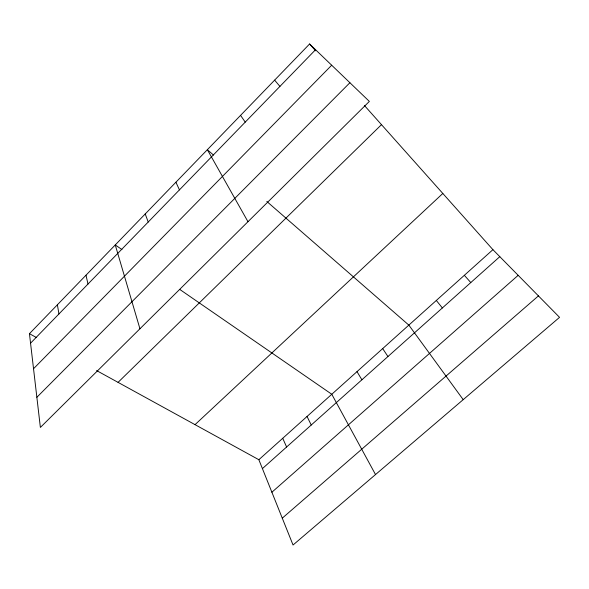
<?xml version="1.0" encoding="UTF-8"?>
<svg xmlns="http://www.w3.org/2000/svg" width="589" height="589" viewBox="0 0 589 589"><rect width="100%" height="100%" fill="white"/><g stroke="black" fill="none" stroke-linecap="round" stroke-linejoin="round"><path stroke-width="0.88" d="M29.45 333.683L309.586 43.991L369.355 101.418L40.376 427.437L29.45 333.683L36.673 337.652M30.554 343.188L315.549 49.719M33.536 368.729L331.688 65.224M36.864 397.281L349.903 82.725M118.065 382.364L381.488 124.654M195.033 424.647L442.825 193.464M258.851 459.714L492.919 249.67L559.55 317.346L293.042 545.009L258.851 459.714L96.589 370.569M262.414 468.608L499.811 256.657M271.89 492.235L518.173 275.313M282.278 518.158L538.434 295.899M121.945 249.559L115.26 244.95L139.939 328.772M179.726 289.405L331.791 394.262L375.517 474.557M213.476 155.032L207.357 149.709L247.976 221.707M266.824 201.475L408.847 325.113L463.204 399.644M309.586 43.991L315.667 50.816M364.503 105.6L492.919 249.67M464.346 275.313L470.795 282.565M274.629 80.141L279.93 86.399M436.324 300.456L442.361 307.951M240.562 115.37L245.238 122.122M382.681 348.592L387.937 356.536M357 371.637L361.896 379.787M307.038 416.475L311.242 425.015M175.92 182.222L179.439 189.879M282.727 438.29L286.607 447.007M145.225 213.962L148.222 222.024M85.987 275.218L87.997 284.038M57.391 304.785L58.944 313.959"/></g></svg>
